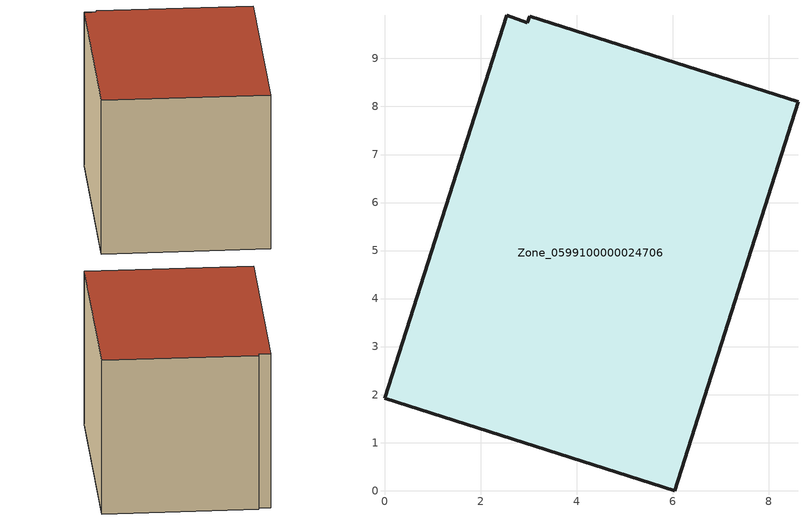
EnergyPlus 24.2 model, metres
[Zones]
Zone_0599100000024706
 floor ground (C_G): 6.04,0 0,1.92 2.54,9.9 2.97,9.75 3.02,9.88 8.61,8.1 z0
 wall outside (C_F): 6.04,0 8.61,8.1 3.02,9.88 2.97,9.75 2.54,9.9 0,1.92 6.04,0 z0:6.23
 roof outside (C_R): 0,1.92 6.04,0 8.61,8.1 3.02,9.88 2.97,9.75 2.54,9.9 z6.23
[BUILDING]
Pand.0599100000024706: North Axis=0; Terrain=City; Loads Convergence Tolerance Value=0.04; Temperature Convergence Tolerance Value=0.4; Solar Distribution=FullExterior; Maximum Number of Warmup Days=25; Minimum Number of Warmup Days=1
[Site:Location]
Rotterdam.The.Hague.AP_ZH_NLD Design_Conditions: Latitude=51.96; Longitude=4.45; Time Zone=1; Elevation=-4.5
[SITE:GROUNDTEMPERATURE:BUILDINGSURFACE]
18, 18, 18, 18, 18, 18, 18, 18, 18, 18, 18, 18
[MATERIAL] Thermal Absorptance=0.9; Solar Absorptance=0.7; Visible Absorptance=0.7
Name | Roughness | Thickness | Conductivity | Density | Specific Heat
G.TC.1946-1964 | MediumSmooth | 0.15 | 1 | 540 | 1210
F.TC.1946-1964 | Rough | 0.3 | 0.857143 | 1920 | 840
R.TC.1946-1964 | MediumRough | 0.2 | 0.235294 | 1500 | 1000
[CONSTRUCTION]
C_G: G.TC.1946-1964
C_F: F.TC.1946-1964
C_R: R.TC.1946-1964
[ZONE]
Zone_0599100000024706: Type=1; Multiplier=1; Ceiling Height=Autocalculate; Volume=Autocalculate; Floor Area=autocalculate; Part of Total Floor Area=Yes
[ZONEINFILTRATION:DESIGNFLOWRATE]
Infil_Zone_0599100000024706: Zone or ZoneList or Space or SpaceList=Zone_0599100000024706; Schedule=AlwaysOn; Design Flow Rate Calculation Method=Flow/Area; Flow Rate per Floor Area=0.003; Constant Term Coefficient=1; Temperature Term Coefficient=0; Velocity Term Coefficient=0; Velocity Squared Term Coefficient=0
[HVACTEMPLATE:ZONE:IDEALLOADSAIRSYSTEM]
Zone_0599100000024706: Maximum Heating Supply Air Temperature=50; Minimum Cooling Supply Air Temperature=13; Maximum Heating Supply Air Humidity Ratio=0.0156; Minimum Cooling Supply Air Humidity Ratio=0.0077; Heating Limit=NoLimit; Cooling Limit=NoLimit; Dehumidification Control Type=ConstantSensibleHeatRatio; Cooling Sensible Heat Ratio=0.7; Dehumidification Setpoint=60; Humidification Control Type=None; Humidification Setpoint=30; Outdoor Air Method=None; Outdoor Air Flow Rate per Person=0.00944; Outdoor Air Flow Rate per Zone Floor Area=0; Outdoor Air Flow Rate per Zone=0; Demand Controlled Ventilation Type=None; Outdoor Air Economizer Type=NoEconomizer; Heat Recovery Type=None; Sensible Heat Recovery Effectiveness=0.7; Latent Heat Recovery Effectiveness=0.65
[ZONECONTROL:THERMOSTAT]
ThermostatControl_Zone_0599100000024706: Zone or ZoneList=Zone_0599100000024706; Control Type Schedule=DualSetpointControlType; Control 1=Thermostat_Zone_0599100000024706; Temperature Difference Between Cutout And Setpoint=0
[THERMOSTATSETPOINT:DUALSETPOINT]
Thermostat_Zone_0599100000024706: Heating Setpoint Temperature Schedule=HeatingSetpoint_Zone_0599100000024706; Cooling Setpoint Temperature Schedule=CoolingSetpoint_Zone_0599100000024706
[SCHEDULE:COMPACT]
HeatingSetpoint_Zone_0599100000024706: Through: 12/31, For: AllDays, Until: 24:00, 21
CoolingSetpoint_Zone_0599100000024706: Through: 12/31, For: AllDays, Until: 24:00, 24
DualSetpointControlType: Through: 12/31, For: AllDays, Until: 24:00, 4
AlwaysOn: Through: 12/31, For: AllDays, Until: 24:00, 1
